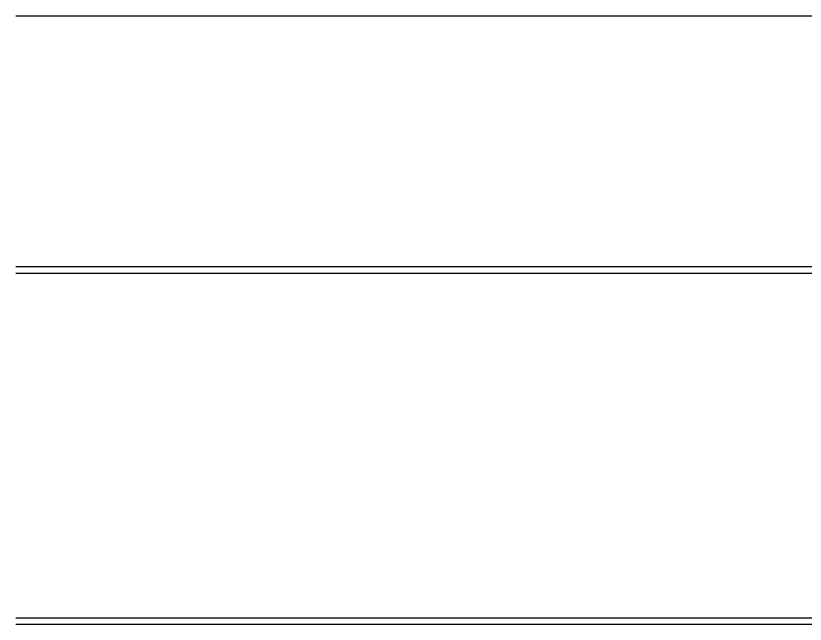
# Model space of a CAD drawing. Header units: millimetres. Extents: x 150937 to 394412, y 327166 to 584759.
# Drawn here: x 196140.4 to 196449.8, y 387916.5 to 388154.7 of the extents above; entities that cross this region are included whole.
import ezdxf

# ---------------------------------------------------------------- set-up
doc = ezdxf.new("R2010")
doc.units = ezdxf.units.MM

# ---------------------------------------------------------------- blocks, each defined once
blk = doc.blocks.new('C-1 DRUM RIGHT')
for p, q in [((-501.68, 319.65), (117, 319.65)), ((-501.68, 221.46), (-225.85, 221.46)), ((-225.85, 221.46), (30, 221.46)), ((-501.68, 218.96), (-225.85, 218.96)), ((-225.85, 218.96), (30, 218.96)), ((-501.68, 83.96), (-225.85, 83.96)), ((-225.85, 83.96), (30, 83.96)), ((-501.68, 81.46), (-225.85, 81.46)), ((-225.85, 81.46), (30, 81.46))]:
    blk.add_line(p, q)

msp = doc.modelspace()

# ---------------------------------------------------------------- block references
msp.add_blockref('C-1 DRUM RIGHT', (196642.115, 387835.079))

doc.saveas('drawing.dxf')
